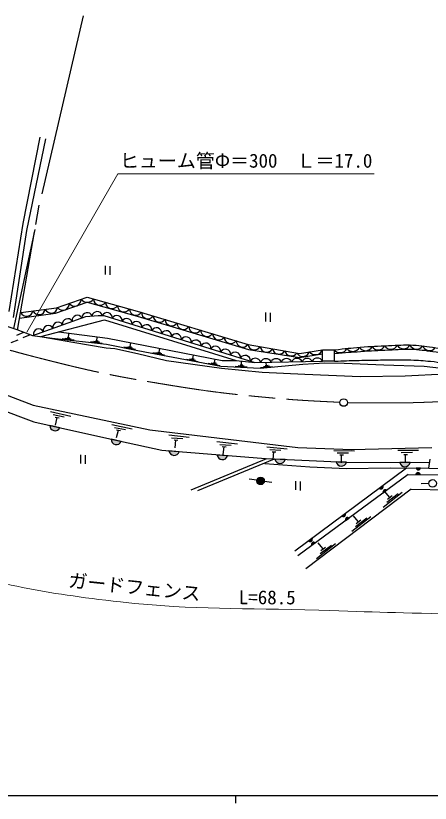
# Model space of a CAD drawing. Units: millimetres, scale not verified. Extents: x 40000 to 680000, y 20000 to 380000.
# Drawn here: x 239066 to 293620, y 204000 to 307745 of the extents above; entities that cross this region are included whole.
import ezdxf
from ezdxf.enums import TextEntityAlignment as Align

# ---------------------------------------------------------------- set-up
doc = ezdxf.new("R2010")
doc.units = ezdxf.units.MM
doc.header["$LTSCALE"] = 1000
doc.linetypes.add('CHAIN', pattern=[18.5, 12, -1.5, 3.5, -1.5])
for name, color, linetype, lineweight in [('M-BGD', 7, 'Continuous', 25), ('M-BMK', 2, 'CHAIN', 13), ('M-BMK-SRVR', 3, 'Continuous', 25), ('M-STR-HTXT', 7, 'Continuous', 13), ('M-TTL-BAND', 7, 'Continuous', 25)]:
    doc.layers.add(name, color=color, linetype=linetype, lineweight=lineweight)
doc.styles.add('ＭＳ ゴシック', font='')
doc.styles.get('ＭＳ ゴシック').set_extended_font_data('MS Gothic')

msp = doc.modelspace()

# ---------------------------------------------------------------- hatches: boundary and pattern name
at = {"layer": 'M-BGD'}
for points in [[(243547, 253773, 0.79803), (244874, 253467)], [(251615, 251959, 0.79803), (252941, 251653)], [(259228, 250423, 0.79803), (260585, 250309)], [(265576, 249874, 0.79803), (266933, 249760)], [(273178, 249324, 0.79803), (274539, 249285)], [(281226, 248976, 0.79803), (282587, 248937)], [(289607, 248888, 0.79803), (290968, 248879)], [(291770, 248143, 0.79803), (292341, 248161)], [(270782, 246471, 0.41421), (271282, 245971, 0.41421), (271782, 246471, 0.41421), (271282, 246971, 0.41421)], [(292296, 247328, 0.79803), (291724, 247328)], [(286956, 245485, 0.79803), (287403, 245841)], [(287884, 245224, 0.79803), (287417, 244895)], [(282009, 241831, 0.79803), (282456, 242186)], [(282934, 241566, 0.79803), (282466, 241236)], [(277632, 238548, 0.79803), (278079, 238904)], [(278476, 238317, 0.79803), (278008, 237987)]]:
    msp.add_hatch(color=256, dxfattribs=at).paths.add_polyline_path(points)

# ---------------------------------------------------------------- linework, layer by layer
for p, q in [((242539, 284293), (247980, 307745)), ((240057, 280382), (242281, 291731)), ((240540, 279454), (243022, 291519)), ((241689, 280240), (242147, 282790)), ((238195, 268789), (240057, 280382)), ((238765, 268010), (240540, 279454)), ((238793, 266535), (241624, 279587)), ((239290, 266342), (241513, 279298)), ((250831, 274812), (250831, 273650)), ((251452, 274757), (251452, 273595)), ((224699, 271116), (239195, 266404)), ((244293, 268542), (248482, 269999)), ((244447, 269262), (248462, 270651)), ((248462, 270651), (255045, 268825)), ((248482, 269999), (255064, 268172)), ((239712, 268645), (244447, 269262)), ((255045, 268825), (269673, 264446)), ((239558, 267925), (244293, 268542)), ((241309, 265633), (248277, 268140)), ((242354, 265478), (250738, 267688)), ((248277, 268140), (249908, 268268)), ((249908, 268268), (250676, 268268)), ((250676, 268268), (270540, 262082)), ((250738, 267688), (268090, 262345)), ((255064, 268172), (269693, 263794)), ((271942, 268642), (271942, 267481)), ((272563, 268588), (272563, 267426)), ((239187, 265676), (240111, 266065)), ((239195, 266404), (241255, 265641)), ((240030, 265340), (240984, 265741)), ((241255, 265641), (243868, 265252)), ((244727, 266086), (251123, 265255)), ((246013, 265358), (246063, 265831)), ((238463, 264680), (239385, 265068)), ((242562, 265447), (246577, 264723)), ((243868, 265252), (251000, 264485)), ((245184, 265239), (246740, 265037)), ((245573, 265290), (246368, 265189)), ((245844, 265358), (246199, 265324)), ((246577, 264723), (250974, 263990)), ((248904, 264817), (250460, 264614)), ((249293, 264868), (250088, 264766)), ((249563, 264935), (249919, 264901)), ((249733, 264935), (249783, 265409)), ((251123, 265255), (266236, 262343)), ((254111, 264181), (254198, 264649)), ((250974, 263990), (252109, 263910)), ((251000, 264485), (255125, 263654)), ((252109, 263910), (255093, 263256)), ((253276, 264126), (254812, 263806)), ((253668, 264147), (254453, 263986)), ((253943, 264194), (254294, 264133)), ((255125, 263654), (266046, 261574)), ((257947, 263428), (258033, 263896)), ((269673, 264446), (276391, 263266)), ((269693, 263794), (276410, 262722)), ((276391, 263266), (279439, 263721)), ((279439, 262246), (279439, 263721)), ((255093, 263256), (258926, 262328)), ((257112, 263373), (258648, 263053)), ((257503, 263394), (258288, 263233)), ((257778, 263441), (258130, 263380)), ((261542, 262523), (263078, 262204)), ((261933, 262545), (262718, 262384)), ((262208, 262592), (262560, 262531)), ((262377, 262579), (262463, 263047)), ((265239, 262054), (265326, 262522)), ((276410, 262722), (279439, 263195)), ((258926, 262328), (266150, 261298)), ((264404, 261998), (265940, 261679)), ((264796, 262019), (265581, 261858)), ((265071, 262067), (265422, 262006)), ((266046, 261574), (271226, 261318)), ((266236, 262343), (268090, 262345)), ((267961, 261571), (269528, 261506)), ((268090, 262345), (270540, 262082)), ((268343, 261655), (269144, 261624)), ((268607, 261747), (268964, 261744)), ((268775, 261761), (268784, 262237)), ((270540, 262082), (279439, 262246)), ((271226, 261318), (276867, 261862)), ((271290, 261426), (272855, 261540)), ((271661, 261554), (272460, 261614)), ((271913, 261674), (272267, 261713)), ((272078, 261708), (272029, 261989)), ((276867, 261862), (279737, 262011)), ((279737, 262011), (282285, 261975)), ((282285, 261975), (287526, 261760)), ((287526, 261760), (292813, 261579)), ((292813, 261579), (295110, 261328)), ((266150, 261298), (271513, 260797)), ((271513, 260797), (277123, 260533)), ((277123, 260533), (284383, 260235)), ((290301, 260317), (295562, 260563)), ((284383, 260235), (290301, 260317)), ((233709, 259333), (241363, 256447)), ((233158, 257372), (241433, 254241)), ((241363, 256447), (256733, 253176)), ((243652, 255598), (246307, 255015)), ((241433, 254241), (246727, 253049)), ((243993, 255194), (245449, 254917)), ((244470, 254808), (244244, 253825)), ((244271, 254864), (244777, 254772)), ((244874, 253467), (243547, 253773)), ((251711, 253914), (254366, 253331)), ((252053, 253510), (253508, 253232)), ((252330, 253179), (252837, 253088)), ((256733, 253176), (276174, 250875)), ((246727, 253049), (252840, 251707)), ((252529, 253123), (252303, 252141)), ((259196, 252522), (261901, 252243)), ((259581, 252159), (261059, 252048)), ((252941, 251653), (251615, 251959)), ((252840, 251707), (258283, 250515)), ((259895, 251862), (260408, 251829)), ((260099, 251829), (259985, 250827)), ((265545, 251645), (268250, 251366)), ((265931, 251282), (267408, 251171)), ((258283, 250515), (271927, 249397)), ((260585, 250309), (259228, 250423)), ((266244, 250985), (266757, 250952)), ((266448, 250952), (266335, 249950)), ((272101, 250974), (274805, 250695)), ((272486, 250611), (273964, 250500)), ((272800, 250314), (273313, 250281)), ((273003, 250281), (272890, 249279)), ((276174, 250875), (283296, 250588)), ((280952, 250478), (283670, 250431)), ((281366, 250149), (282848, 250165)), ((283296, 250588), (293834, 250880)), ((289364, 250507), (292082, 250536)), ((289787, 250190), (291268, 250247)), ((247584, 249918), (247584, 248756)), ((248204, 249864), (248204, 248702)), ((272082, 249390), (262121, 245258)), ((273083, 249348), (262987, 245159)), ((266933, 249760), (265576, 249874)), ((271927, 249397), (282482, 248948)), ((274539, 249285), (273178, 249324)), ((281704, 249881), (282218, 249891)), ((281909, 249865), (281882, 248857)), ((290132, 249931), (290646, 249956)), ((290339, 249921), (290339, 248913)), ((293420, 248143), (293619, 249326)), ((271864, 248776), (277785, 248336)), ((290514, 248142), (275791, 237195)), ((277785, 248336), (282620, 248102)), ((282587, 248937), (281226, 248976)), ((282482, 248948), (293441, 248873)), ((282620, 248102), (288350, 248181)), ((288350, 248181), (293452, 248141)), ((290968, 248879), (289607, 248888)), ((292341, 248161), (291770, 248143)), ((293452, 248141), (298798, 247982)), ((290705, 247317), (276184, 236607)), ((290705, 247317), (298753, 247254)), ((291724, 247328), (292296, 247328)), ((270787, 246543), (269798, 246687)), ((272766, 246254), (271777, 246398)), ((275900, 246433), (275900, 245271)), ((276520, 246379), (276520, 245217)), ((293438, 246113), (292439, 246063)), ((291097, 245356), (277243, 234881)), ((287403, 245841), (286956, 245485)), ((287414, 243026), (289927, 244980)), ((287417, 244895), (287884, 245224)), ((288272, 244315), (287639, 245071)), ((291097, 245356), (299028, 245223)), ((287911, 243681), (289384, 244793)), ((287994, 244068), (288596, 244531)), ((282456, 242186), (282009, 241831)), ((283290, 239823), (285803, 241777)), ((284148, 241112), (283515, 241868)), ((282466, 241236), (282934, 241566)), ((283787, 240478), (285260, 241590)), ((283870, 240865), (284472, 241328)), ((278079, 238904), (277632, 238548)), ((278008, 237987), (278476, 238317)), ((278647, 236250), (281159, 238204)), ((279505, 237539), (278872, 238295)), ((279143, 236905), (280616, 238018)), ((279227, 237292), (279829, 237755))]:
    msp.add_line(p, q, dxfattribs=at)
msp.add_lwpolyline([(279439, 263721), (280987, 263721), (280987, 262246), (279439, 262246)], dxfattribs=at)
for centre in [(271282, 246471), (293937, 246137)]:
    msp.add_circle(centre, 500, dxfattribs=at)
for centre, radius, start, end in [((245257, 269813), 859, 217.34272, 2.3236), ((246804, 270359), 859, 216.56316, 1.54404), ((248464, 271050), 1044, 219.68703, 322.98123), ((250156, 270457), 859, 181.79886, 326.77974), ((251730, 270020), 859, 181.79886, 326.77974), ((240488, 269012), 859, 205.38213, 350.36301), ((242108, 269224), 859, 205.38213, 350.36301), ((243728, 269436), 859, 205.38213, 350.36301), ((249793, 268069), 700, 16.09288, 169.82676), ((253306, 269587), 859, 181.79886, 326.77974), ((254877, 269147), 859, 181.79886, 326.77974), ((245906, 267135), 698, 33.69007, 184.92991), ((247182, 267582), 698, 33.69007, 184.92991), ((248461, 267930), 700, 23.09205, 176.82593), ((251080, 267937), 700, 358.56023, 152.29411), ((252377, 267560), 700, 356.35516, 150.08904), ((253673, 267156), 700, 356.35516, 150.08904), ((256454, 268689), 859, 180.16862, 325.1495), ((258017, 268228), 859, 180.16862, 325.1495), ((259572, 267756), 859, 180.16862, 325.1495), ((243353, 266240), 698, 29.72136, 189.84539), ((244629, 266688), 698, 30.65379, 188.91296), ((254972, 266753), 700, 356.35516, 150.08904), ((256271, 266349), 700, 356.35516, 150.08904), ((257569, 265946), 700, 356.35516, 150.08904), ((261131, 267289), 859, 180.16862, 325.1495), ((262690, 266823), 859, 180.16862, 325.1495), ((242077, 265793), 698, 28.79157, 190.77518), ((258874, 265552), 700, 356.35516, 150.08904), ((260173, 265149), 700, 356.35516, 150.08904), ((264249, 266356), 859, 180.16862, 325.1495), ((265808, 265890), 859, 180.16862, 325.1495), ((261471, 264745), 700, 356.35516, 150.08904), ((262761, 264326), 700, 356.35516, 150.08904), ((264060, 263923), 700, 356.35516, 150.08904), ((267367, 265423), 859, 180.16862, 325.1495), ((268926, 264957), 859, 180.16862, 325.1495), ((265358, 263519), 700, 356.35516, 150.08904), ((266657, 263116), 700, 356.35516, 150.08904), ((270475, 264580), 859, 186.55716, 331.53804), ((272081, 264282), 859, 187.44468, 332.42556), ((273703, 264046), 875, 190.61298, 329.25726), ((275326, 263822), 899, 194.36791, 325.50233), ((278486, 264140), 1041, 220.83757, 336.28843), ((281758, 264373), 1010, 220.22456, 331.28962), ((283415, 264540), 1010, 220.22456, 331.28962), ((285097, 264565), 945, 212.60762, 336.20534), ((286771, 264670), 945, 211.08641, 334.68413), ((288434, 264752), 945, 211.08641, 334.68413), ((290111, 264804), 945, 209.09498, 332.6927), ((291812, 264759), 945, 204.30162, 327.89934), ((293497, 264580), 945, 200.2656, 323.86332), ((267956, 262713), 700, 356.35516, 150.08904), ((269255, 262309), 700, 356.35516, 150.08904), ((270594, 261869), 753, 19.73452, 149.19447), ((271987, 261806), 753, 25.58955, 155.0495), ((273349, 261814), 753, 25.58955, 155.0495), ((274712, 261821), 753, 27.66239, 155.0495), ((276068, 261848), 753, 25.58955, 155.0495), ((276850, 263756), 899, 209.57201, 340.70643), ((277431, 261856), 753, 29.39683, 155.0495), ((278768, 261903), 753, 25.58955, 155.0495), ((244245, 253771), 698, 179.81971, 334.18293), ((252313, 251957), 698, 179.81971, 334.18293), ((259919, 250520), 698, 188.02274, 342.38596), ((266267, 249972), 698, 188.02274, 342.38596), ((273863, 249460), 698, 191.16664, 345.52986), ((281911, 249112), 698, 191.16664, 345.52986), ((290289, 249038), 698, 192.42531, 346.78853), ((292054, 248217), 293, 194.59281, 348.95603), ((292010, 247263), 293, 12.84917, 167.21239), ((287139, 245714), 293, 231.30786, 25.67108), ((287688, 245006), 293, 48.01499, 202.37821), ((282192, 242059), 293, 231.30786, 25.67108), ((282738, 241348), 293, 48.01499, 202.37821), ((277815, 238777), 293, 231.30786, 25.67108), ((278279, 238099), 293, 48.01499, 202.37821)]:
    msp.add_arc(centre, radius, start, end, dxfattribs=at)
for points, knots in [([(280986, 263251), (282663, 263393), (283097, 263429), (284452, 263520), (285906, 263619), (286721, 263673), (288178, 263729), (289428, 263778), (290131, 263860), (291381, 263799), (292562, 263742), (293217, 263621), (294387, 263451), (295646, 263268), (296340, 263090), (297595, 262880), (298761, 262685), (299135, 262627), (300585, 262407)], [0, 0, 0, 0, 1, 1, 1, 2, 2, 2, 3, 3, 3, 4, 4, 4, 5, 5, 5, 6, 6, 6, 6]), ([(280987, 263721), (282626, 263919), (283068, 263970), (284407, 264080), (285860, 264200), (286676, 264232), (288133, 264289), (289384, 264338), (290086, 264419), (291337, 264359), (292517, 264302), (293173, 264181), (294342, 264011), (295602, 263827), (296307, 263712), (297551, 263440), (298742, 263179), (299144, 263067), (300575, 262661)], [0, 0, 0, 0, 1, 1, 1, 2, 2, 2, 3, 3, 3, 4, 4, 4, 5, 5, 5, 6, 6, 6, 6]), ([(280999, 262226), (281764, 262266), (281961, 262274), (282578, 262298), (283657, 262340), (284262, 262350), (285342, 262370), (286450, 262390), (287070, 262398), (288178, 262406), (289313, 262413), (289950, 262441), (291085, 262406), (292097, 262373), (292663, 262327), (293670, 262226), (294966, 262096), (295684, 261956), (296972, 261760), (297926, 261614), (298457, 261504), (299413, 261365), (299917, 261292), (300079, 261268), (300705, 261186)], [0, 0, 0, 0, 1, 1, 1, 2, 2, 2, 3, 3, 3, 4, 4, 4, 5, 5, 5, 6, 6, 6, 7, 7, 7, 8, 8, 8, 8])]:
    msp.add_open_spline(points, degree=3, knots=knots, dxfattribs=at)
at = {"layer": 'M-BMK'}
for points, knots in [([(186342, 283017), (200361, 277634), (203886, 276269), (215153, 272000), (221659, 269535), (225229, 267946), (231817, 265712), (236669, 264067), (239450, 263323), (244421, 262080), (249318, 260856), (252096, 260287), (257074, 259451), (262556, 258532), (265642, 258066), (271176, 257545), (275289, 257158), (276682, 257061), (281728, 256822)], [0, 0, 0, 0, 1, 1, 1, 2, 2, 2, 3, 3, 3, 4, 4, 4, 5, 5, 5, 6, 6, 6, 6]), ([(282726, 256770), (288688, 256721), (290331, 256689), (295196, 256917), (299408, 257114), (301768, 257268), (305960, 257717), (310199, 258171), (312574, 258469), (316771, 259212), (321214, 259998), (323666, 260633), (328058, 261669), (332627, 262747), (335168, 263436), (339689, 264704), (347201, 266812), (351370, 268130), (358845, 270369), (363136, 271655), (364484, 272059), (369827, 273679)], [0, 0, 0, 0, 1, 1, 1, 2, 2, 2, 3, 3, 3, 4, 4, 4, 5, 5, 5, 6, 6, 6, 7, 7, 7, 7])]:
    msp.add_open_spline(points, degree=3, knots=knots, dxfattribs=at)
at = {"layer": 'M-BMK-SRVR'}
msp.add_circle((282227, 256791), 500, dxfattribs=at)
at = {"layer": 'M-STR-HTXT'}
for p, q in [((240508, 266062), (252479, 286930)), ((252479, 286930), (286245, 286930))]:
    msp.add_line(p, q, dxfattribs=at)
msp.add_open_spline([(225655, 235682), (238212, 232693), (242108, 231725), (252856, 230528), (262998, 229398), (268760, 229775), (278960, 229431), (286563, 229175), (288976, 229105), (298428, 228878)], degree=3, knots=[0, 0, 0, 0, 1, 1, 1, 2, 2, 2, 3, 3, 3, 3], dxfattribs=at)
at = {"layer": 'M-TTL-BAND'}
for p, q in [((40000, 205000), (579000, 205000)), ((268000, 205000), (268000, 204000))]:
    msp.add_line(p, q, dxfattribs=at)

# ---------------------------------------------------------------- texts
at = {"layer": 'M-STR-HTXT', "style": 'ＭＳ ゴシック'}
msp.add_text('ヒューム管Φ＝300\u3000Ｌ＝17.0', height=1833, dxfattribs=at).set_placement((252770, 287181), align=Align.BOTTOM_LEFT)
for s, rotation, p in [('ガードフェンス', 354.03, (245850, 231947)), ('L=68.5', 359.734, (268418, 229679))]:
    msp.add_text(s, height=1833, rotation=rotation, dxfattribs=at).set_placement(p, align=Align.BOTTOM_LEFT)

doc.saveas('drawing.dxf')
